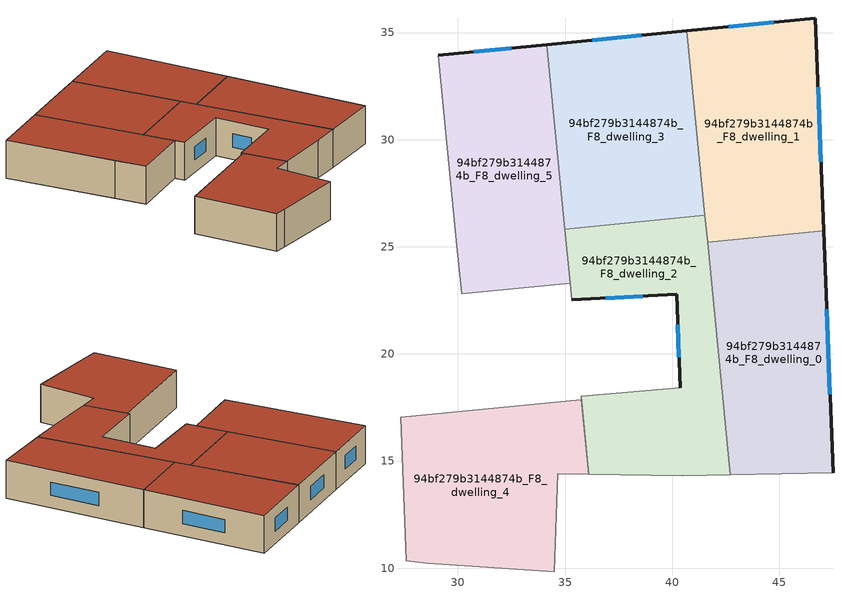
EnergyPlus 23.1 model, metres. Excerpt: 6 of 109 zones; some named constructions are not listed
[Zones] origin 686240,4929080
94bf279b3144874b_F8_dwelling_0
 floor to 94bf279b3144874b_F7_dwelling_0 (EU_floor_Construction): 47.06,25.75 47.5,14.45 42.71,14.36 41.65,25.22 z24
 wall outside (EU_wall_Construction): 47.5,14.45 47.06,25.75 z24:27
 wall adiabatic (EU_wall_Construction): 42.71,14.36 47.5,14.45 z24:27
 wall to 94bf279b3144874b_F8_dwelling_1 (EU_wall_Construction): 47.06,25.75 41.65,25.22 z24:27
 wall to 94bf279b3144874b_F8_dwelling_2 (EU_wall_Construction): 41.65,25.22 42.71,14.36 z24:27
 window (EU_Window_Construction): 47.36,18.13 47.21,22.08 z24.98:26.02
 roof outside (EU_roof_Construction): 47.5,14.45 47.06,25.75 41.65,25.22 42.71,14.36 z27
94bf279b3144874b_F8_dwelling_1
 floor to 94bf279b3144874b_F7_dwelling_1 (EU_floor_Construction): 46.68,35.66 47.06,25.75 41.65,25.22 40.68,35.07 z24
 wall outside (EU_wall_Construction): 47.06,25.75 46.68,35.66 40.68,35.07 z24:27
 wall to 94bf279b3144874b_F8_dwelling_3 (EU_wall_Construction): 40.68,35.07 41.52,26.47 z24:27
 wall to 94bf279b3144874b_F8_dwelling_2 (EU_wall_Construction): 41.52,26.47 41.64,25.22 z24:27
 window (EU_Window_Construction): 46.94,28.97 46.81,32.44 / 44.73,35.47 42.63,35.26 z24.98:26.02
 roof outside (EU_roof_Construction): 47.06,25.75 46.68,35.66 40.68,35.07 41.65,25.22 z27
94bf279b3144874b_F8_dwelling_2
 floor to 94bf279b3144874b_F7_dwelling_2 (EU_floor_Construction): 41.52,26.47 42.71,14.36 40.49,14.31 36.1,14.38 35.75,18.04 40.36,18.42 40.21,22.78 35.31,22.53 34.98,25.83 z24
 wall outside (EU_wall_Construction): 35.31,22.53 40.21,22.78 40.36,18.42 z24:27
 wall adiabatic (EU_wall_Construction): 40.36,18.42 35.75,18.04 36.1,14.38 40.49,14.31 42.71,14.36 z24:27
 wall to 94bf279b3144874b_F8_dwelling_3 (EU_wall_Construction): 41.52,26.47 34.98,25.83 z24:27
 wall to 94bf279b3144874b_F8_dwelling_5 (EU_wall_Construction): 34.98,25.83 35.23,23.3 z24:27
 wall to 94bf279b3144874b_F8_dwelling_6 (EU_wall_Construction): 35.23,23.3 35.31,22.53 z24:27
 window (EU_Window_Construction): 40.26,21.36 40.31,19.84 / 36.9,22.61 38.62,22.7 z24.98:26.02
 roof outside (EU_roof_Construction): 42.71,14.36 41.52,26.47 34.98,25.83 35.31,22.53 40.21,22.78 40.36,18.42 35.75,18.04 36.1,14.38 40.49,14.31 z27
94bf279b3144874b_F8_dwelling_3
 floor to 94bf279b3144874b_F7_dwelling_3 (EU_floor_Construction): 40.68,35.07 41.52,26.47 34.98,25.83 34.14,34.43 z24
 wall outside (EU_wall_Construction): 40.68,35.07 34.14,34.43 z24:27
 wall to 94bf279b3144874b_F8_dwelling_5 (EU_wall_Construction): 34.14,34.43 34.98,25.83 z24:27
 window (EU_Window_Construction): 38.55,34.86 36.26,34.64 z24.98:26.02
 roof outside (EU_roof_Construction): 41.52,26.47 40.68,35.07 34.14,34.43 34.98,25.83 z27
94bf279b3144874b_F8_dwelling_4
 floor to 94bf279b3144874b_F7_dwelling_4 (EU_floor_Construction): 35.76,17.87 36.1,14.38 34.66,14.4 34.48,9.84 28.56,10.24 27.59,10.35 27.32,17.04 z24
 wall adiabatic (EU_wall_Construction): 27.32,17.04 27.59,10.35 28.56,10.24 34.48,9.84 34.66,14.4 36.1,14.38 35.76,17.87 z24:27
 wall to 94bf279b3144874b_F8_dwelling_6 (EU_wall_Construction): 35.76,17.87 27.32,17.04 z24:27
 roof outside (EU_roof_Construction): 34.48,9.84 34.66,14.4 36.1,14.38 35.76,17.87 27.32,17.04 27.59,10.35 28.56,10.24 z27
94bf279b3144874b_F8_dwelling_5
 floor to 94bf279b3144874b_F7_dwelling_5 (EU_floor_Construction): 34.14,34.43 35.23,23.3 30.17,22.81 29.08,33.93 z24
 wall outside (EU_wall_Construction): 34.14,34.43 29.08,33.93 z24:27
 wall to 94bf279b3144874b_F8_dwelling_6 (EU_wall_Construction): 29.93,25.28 30.17,22.81 35.23,23.3 z24:27
 wall to 94bf279b3144874b_F8_dwelling_7 (EU_wall_Construction): 29.08,33.93 29.93,25.28 z24:27
 window (EU_Window_Construction): 32.49,34.27 30.72,34.1 z24.98:26.02
 roof outside (EU_roof_Construction): 35.23,23.3 34.14,34.43 29.08,33.93 30.17,22.81 z27
[SCHEDULE:FILE] Column Number=1; Rows to Skip at Top=0; Number of Hours of Data=8760; Column Separator=Comma; Interpolate to Timestep=No; Minutes per Item=60; Adjust Schedule for Daylight Savings=Yes
Name | File
EU_Step8_GainSchedule_94bf279b3144874b_F2_dwelling_11_f000 | ../../schedules/94bf279b3144874b/94bf279b3144874b_F2_dwelling_11_f000_gain.csv
EU_Step8_GainSchedule_94bf279b3144874b_F3_dwelling_0_f000 | ../../schedules/94bf279b3144874b/94bf279b3144874b_F3_dwelling_0_f000_gain.csv
EU_Step8_GainSchedule_94bf279b3144874b_F3_dwelling_1_f000 | ../../schedules/94bf279b3144874b/94bf279b3144874b_F3_dwelling_1_f000_gain.csv
EU_Step8_GainSchedule_94bf279b3144874b_F3_dwelling_2_f000 | ../../schedules/94bf279b3144874b/94bf279b3144874b_F3_dwelling_2_f000_gain.csv
EU_Step8_GainSchedule_94bf279b3144874b_F3_dwelling_3_f000 | ../../schedules/94bf279b3144874b/94bf279b3144874b_F3_dwelling_3_f000_gain.csv
EU_Step8_GainSchedule_94bf279b3144874b_F3_dwelling_4_f000 | ../../schedules/94bf279b3144874b/94bf279b3144874b_F3_dwelling_4_f000_gain.csv
EU_Step8_GainSchedule_94bf279b3144874b_F3_dwelling_5_f000 | ../../schedules/94bf279b3144874b/94bf279b3144874b_F3_dwelling_5_f000_gain.csv
EU_Step8_GainSchedule_94bf279b3144874b_F3_dwelling_6_f000 | ../../schedules/94bf279b3144874b/94bf279b3144874b_F3_dwelling_6_f000_gain.csv
EU_Step8_GainSchedule_94bf279b3144874b_F3_dwelling_7_f000 | ../../schedules/94bf279b3144874b/94bf279b3144874b_F3_dwelling_7_f000_gain.csv
EU_Step8_GainSchedule_94bf279b3144874b_F3_dwelling_8_f000 | ../../schedules/94bf279b3144874b/94bf279b3144874b_F3_dwelling_8_f000_gain.csv
EU_Step8_GainSchedule_94bf279b3144874b_F3_dwelling_9_f000 | ../../schedules/94bf279b3144874b/94bf279b3144874b_F3_dwelling_9_f000_gain.csv
EU_Step8_GainSchedule_94bf279b3144874b_F3_dwelling_10_f000 | ../../schedules/94bf279b3144874b/94bf279b3144874b_F3_dwelling_10_f000_gain.csv
EU_Step8_GainSchedule_94bf279b3144874b_F3_dwelling_11_f000 | ../../schedules/94bf279b3144874b/94bf279b3144874b_F3_dwelling_11_f000_gain.csv
EU_Step8_GainSchedule_94bf279b3144874b_F4_dwelling_0_f000 | ../../schedules/94bf279b3144874b/94bf279b3144874b_F4_dwelling_0_f000_gain.csv
EU_Step8_GainSchedule_94bf279b3144874b_F4_dwelling_1_f000 | ../../schedules/94bf279b3144874b/94bf279b3144874b_F4_dwelling_1_f000_gain.csv
EU_Step8_GainSchedule_94bf279b3144874b_F4_dwelling_2_f000 | ../../schedules/94bf279b3144874b/94bf279b3144874b_F4_dwelling_2_f000_gain.csv
EU_Step8_GainSchedule_94bf279b3144874b_F4_dwelling_3_f000 | ../../schedules/94bf279b3144874b/94bf279b3144874b_F4_dwelling_3_f000_gain.csv
EU_Step8_GainSchedule_94bf279b3144874b_F4_dwelling_4_f000 | ../../schedules/94bf279b3144874b/94bf279b3144874b_F4_dwelling_4_f000_gain.csv
EU_Step8_GainSchedule_94bf279b3144874b_F4_dwelling_5_f000 | ../../schedules/94bf279b3144874b/94bf279b3144874b_F4_dwelling_5_f000_gain.csv
EU_Step8_GainSchedule_94bf279b3144874b_F4_dwelling_6_f000 | ../../schedules/94bf279b3144874b/94bf279b3144874b_F4_dwelling_6_f000_gain.csv
EU_Step8_GainSchedule_94bf279b3144874b_F4_dwelling_7_f000 | ../../schedules/94bf279b3144874b/94bf279b3144874b_F4_dwelling_7_f000_gain.csv
EU_Step8_GainSchedule_94bf279b3144874b_F4_dwelling_8_f000 | ../../schedules/94bf279b3144874b/94bf279b3144874b_F4_dwelling_8_f000_gain.csv
EU_Step8_GainSchedule_94bf279b3144874b_F4_dwelling_9_f000 | ../../schedules/94bf279b3144874b/94bf279b3144874b_F4_dwelling_9_f000_gain.csv
EU_Step8_GainSchedule_94bf279b3144874b_F4_dwelling_10_f000 | ../../schedules/94bf279b3144874b/94bf279b3144874b_F4_dwelling_10_f000_gain.csv
EU_Step8_GainSchedule_94bf279b3144874b_F4_dwelling_11_f000 | ../../schedules/94bf279b3144874b/94bf279b3144874b_F4_dwelling_11_f000_gain.csv
EU_Step8_GainSchedule_94bf279b3144874b_F6_dwelling_2_f000 | ../../schedules/94bf279b3144874b/94bf279b3144874b_F6_dwelling_2_f000_gain.csv
EU_Step8_GainSchedule_94bf279b3144874b_F6_dwelling_3_f000 | ../../schedules/94bf279b3144874b/94bf279b3144874b_F6_dwelling_3_f000_gain.csv
EU_Step8_GainSchedule_94bf279b3144874b_F6_dwelling_4_f000 | ../../schedules/94bf279b3144874b/94bf279b3144874b_F6_dwelling_4_f000_gain.csv
EU_Step8_GainSchedule_94bf279b3144874b_F6_dwelling_5_f000 | ../../schedules/94bf279b3144874b/94bf279b3144874b_F6_dwelling_5_f000_gain.csv
EU_Step8_GainSchedule_94bf279b3144874b_F6_dwelling_6_f000 | ../../schedules/94bf279b3144874b/94bf279b3144874b_F6_dwelling_6_f000_gain.csv
EU_Step8_GainSchedule_94bf279b3144874b_F6_dwelling_7_f000 | ../../schedules/94bf279b3144874b/94bf279b3144874b_F6_dwelling_7_f000_gain.csv
EU_Step8_GainSchedule_94bf279b3144874b_F6_dwelling_8_f000 | ../../schedules/94bf279b3144874b/94bf279b3144874b_F6_dwelling_8_f000_gain.csv
EU_Step8_GainSchedule_94bf279b3144874b_F6_dwelling_9_f000 | ../../schedules/94bf279b3144874b/94bf279b3144874b_F6_dwelling_9_f000_gain.csv
EU_Step8_GainSchedule_94bf279b3144874b_F6_dwelling_10_f000 | ../../schedules/94bf279b3144874b/94bf279b3144874b_F6_dwelling_10_f000_gain.csv
EU_Step8_GainSchedule_94bf279b3144874b_F6_dwelling_11_f000 | ../../schedules/94bf279b3144874b/94bf279b3144874b_F6_dwelling_11_f000_gain.csv
EU_Step8_GainSchedule_94bf279b3144874b_F7_dwelling_0_f000 | ../../schedules/94bf279b3144874b/94bf279b3144874b_F7_dwelling_0_f000_gain.csv
EU_Step8_GainSchedule_94bf279b3144874b_F7_dwelling_1_f000 | ../../schedules/94bf279b3144874b/94bf279b3144874b_F7_dwelling_1_f000_gain.csv
EU_Step8_GainSchedule_94bf279b3144874b_F7_dwelling_2_f000 | ../../schedules/94bf279b3144874b/94bf279b3144874b_F7_dwelling_2_f000_gain.csv
EU_Step8_GainSchedule_94bf279b3144874b_F7_dwelling_3_f000 | ../../schedules/94bf279b3144874b/94bf279b3144874b_F7_dwelling_3_f000_gain.csv
EU_Step8_GainSchedule_94bf279b3144874b_F7_dwelling_4_f000 | ../../schedules/94bf279b3144874b/94bf279b3144874b_F7_dwelling_4_f000_gain.csv
EU_Step8_GainSchedule_94bf279b3144874b_F7_dwelling_5_f000 | ../../schedules/94bf279b3144874b/94bf279b3144874b_F7_dwelling_5_f000_gain.csv
EU_Step8_GainSchedule_94bf279b3144874b_F7_dwelling_6_f000 | ../../schedules/94bf279b3144874b/94bf279b3144874b_F7_dwelling_6_f000_gain.csv
EU_Step8_GainSchedule_94bf279b3144874b_F7_dwelling_7_f000 | ../../schedules/94bf279b3144874b/94bf279b3144874b_F7_dwelling_7_f000_gain.csv
EU_Step8_GainSchedule_94bf279b3144874b_F7_dwelling_8_f000 | ../../schedules/94bf279b3144874b/94bf279b3144874b_F7_dwelling_8_f000_gain.csv
EU_Step8_GainSchedule_94bf279b3144874b_F7_dwelling_9_f000 | ../../schedules/94bf279b3144874b/94bf279b3144874b_F7_dwelling_9_f000_gain.csv
EU_Step8_GainSchedule_94bf279b3144874b_F7_dwelling_10_f000 | ../../schedules/94bf279b3144874b/94bf279b3144874b_F7_dwelling_10_f000_gain.csv
EU_Step8_GainSchedule_94bf279b3144874b_F7_dwelling_11_f000 | ../../schedules/94bf279b3144874b/94bf279b3144874b_F7_dwelling_11_f000_gain.csv
